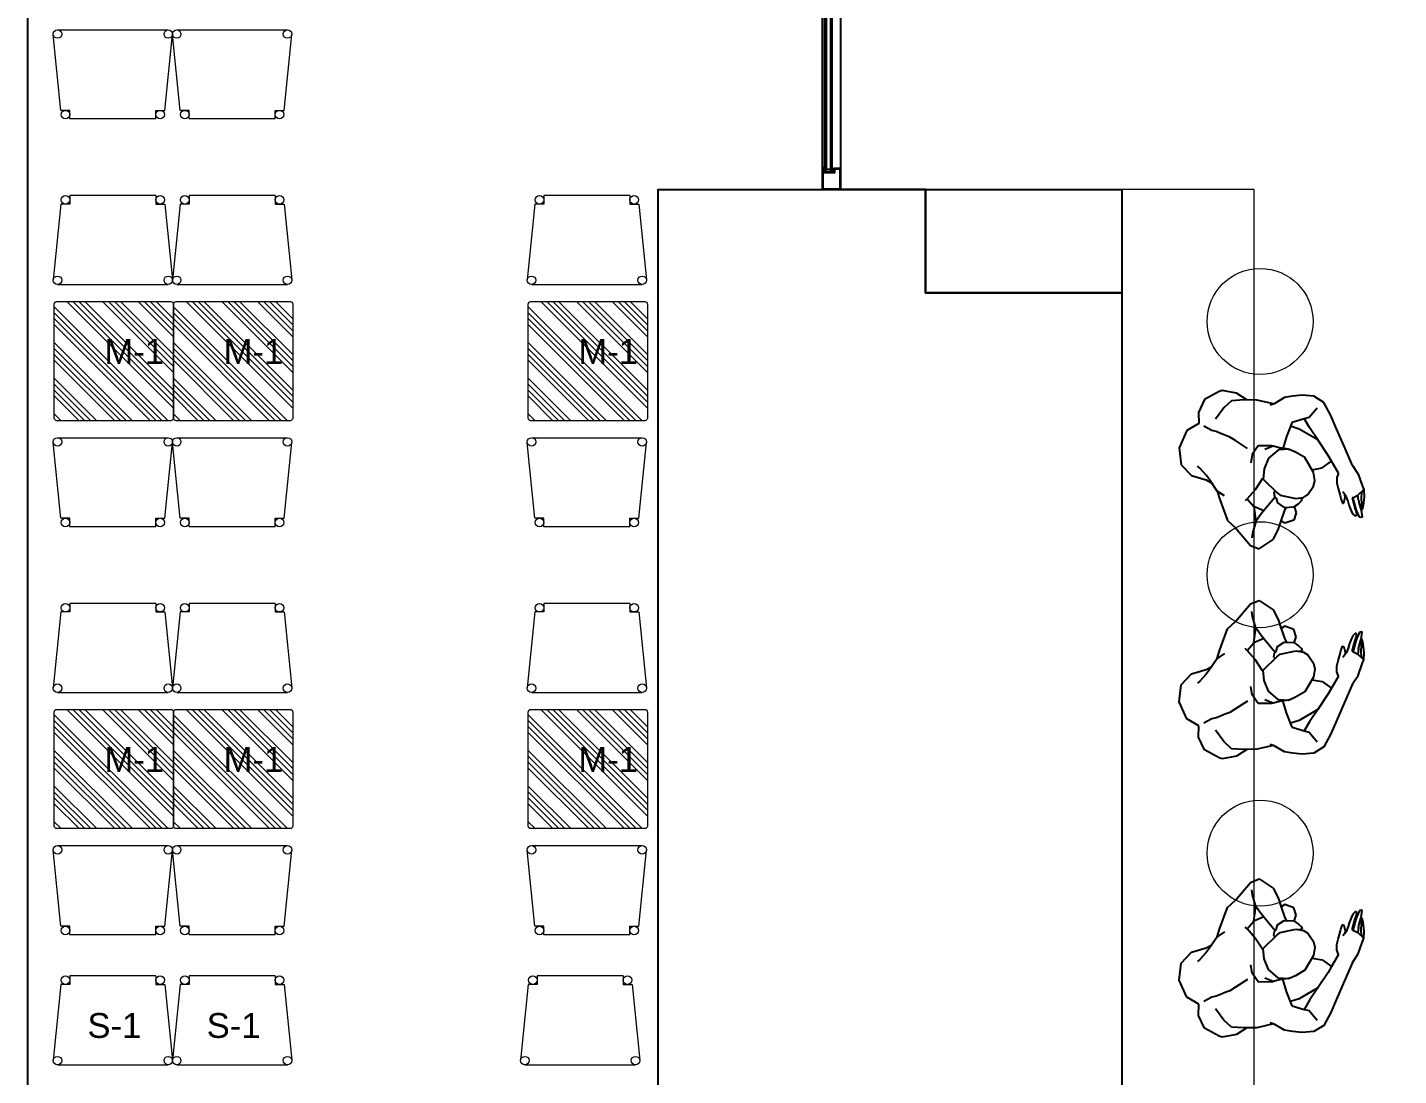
# Model space of a CAD drawing. Header units: centimetres. Extents: x 129282 to 136766, y 26190 to 28185.
# Drawn here: x 135539 to 136056, y 26763 to 27158 of the extents above; entities that cross this region are included whole.
import ezdxf

# ---------------------------------------------------------------- set-up
doc = ezdxf.new("R2010")
doc.units = ezdxf.units.CM
doc.header["$LTSCALE"] = 10
doc.header["$MEASUREMENT"] = 0
for name, color, linetype in [('141125_RT1$0$xref_4_vitrin_kaplama$0$2DCAM', 4, 'Continuous'), ('141125_RT1$0$xref_4_vitrin_kaplama$0$2DKONST2', 253, 'Continuous'), ('LP-DIMENSION_INT_100', 51, 'Continuous'), ('SD-YAZI', 233, 'Continuous'), ('wall', 255, 'Continuous')]:
    doc.layers.add(name, color=color, linetype=linetype)
for name, color, linetype, lineweight in [('ARK_AHŞAP', 45, 'Continuous', 15), ('ARK_METAL', 252, 'Continuous', 15), ('tefriş', 45, 'Continuous', 18)]:
    doc.layers.add(name, color=color, linetype=linetype, lineweight=lineweight)
doc.styles.get("Standard").update_dxf_attribs({"font": 'arial.ttf'})

# ---------------------------------------------------------------- blocks, each defined once
blk = doc.blocks.new('kj')
at = {"layer": '141125_RT1$0$xref_4_vitrin_kaplama$0$2DCAM'}
for p, q in [((130239.37, 27305.9), (130239.37, 27105.5)), ((130246.37, 27105.2), (130246.37, 27306.2))]:
    blk.add_line(p, q, dxfattribs=at)
for points in [[(130240.27, 27103.8), (130240.27, 27307.6), (130240.87, 27307.6), (130240.87, 27103.8)], [(130242.47, 27307.6), (130242.47, 27103.8)], [(130243.07, 27103.8), (130243.07, 27307.6)], [(130242.47, 27103.8), (130242.47, 27104.8), (130240.87, 27104.8), (130240.87, 27103.8)]]:
    blk.add_lwpolyline(points, dxfattribs=at)
at = {"layer": '141125_RT1$0$xref_4_vitrin_kaplama$0$2DKONST2'}
for points in [[(130239.37, 27098.2), (130239.37, 27097.2), (130245.87, 27097.2), (130245.87, 27097.2), (130246.37, 27097.2), (130246.37, 27105.2), (130243.67, 27105.2), (130243.67, 27103.8), (130239.87, 27103.8), (130239.87, 27105.5), (130239.37, 27105.5), (130239.37, 27098.2)], [(130239.62, 27098.45), (130239.62, 27097.45), (130246.12, 27097.45), (130246.12, 27104.95), (130243.92, 27104.95), (130243.92, 27103.55), (130239.62, 27103.55), (130239.62, 27098.45)]]:
    blk.add_lwpolyline(points, close=True, dxfattribs=at)
at = {"layer": 'LP-DIMENSION_INT_100', "color": 2}
blk.add_line((130278.37, 27097.2), (130239.37, 27097.2), dxfattribs=at)
blk.add_lwpolyline([(130239.37, 28185.2), (129939.37, 28185.2), (129939.37, 26190.2), (130177.37, 26190.2)], dxfattribs=at)
blk.add_lwpolyline([(130177.37, 26678.2), (130177.37, 27097.2), (130278.37, 27097.2), (130278.37, 27058.2), (130352.37, 27058.2), (130352.37, 26728.2), (130196.37, 26728.2), (130196.37, 26678.2)], close=True, dxfattribs=at)
blk = doc.blocks.new('dada')
for p, q in [((219967.82, -31810.1), (219965.63, -31815.29)), ((219973.43, -31806.86), (219967.82, -31810.1)), ((219980.49, -31806.97), (219973.43, -31806.86)), ((219984.71, -31810.01), (219980.49, -31806.97)), ((219988.56, -31808.22), (219984.71, -31810.01)), ((219993.91, -31808.37), (219988.56, -31808.22)), ((219998.88, -31812.26), (219993.91, -31808.37)), ((219965.63, -31815.29), (219966.32, -31821.02)), ((219984.28, -31815.56), (219984.55, -31812.14)), ((219984.57, -31817.26), (219984.28, -31815.56)), ((219993.96, -31816.3), (219988.77, -31815.1)), ((219999.67, -31813.16), (219998.88, -31812.26)), ((220000.91, -31818.54), (219999.67, -31813.16)), ((219966.32, -31821.02), (219966.1, -31823.52)), ((219966.74, -31822.57), (219967.93, -31820.3)), ((219967.93, -31820.3), (219969.4, -31817.13)), ((219969.4, -31817.13), (219969.8, -31816.05)), ((219984.6, -31818.7), (219984.57, -31817.26)), ((219984.6, -31820.52), (219984.6, -31818.7)), ((219984.72, -31822.78), (219984.6, -31820.52)), ((219997.59, -31817.95), (219993.96, -31816.3)), ((219999.73, -31822.23), (219997.59, -31817.95)), ((220000.18, -31823.15), (220000.91, -31818.54)), ((219964.1, -31826.49), (219966.74, -31822.57)), ((219983.43, -31830.57), (219984.36, -31825.28)), ((219984.36, -31825.28), (219984.72, -31822.78)), ((220001.59, -31826.62), (219999.73, -31822.23)), ((219961.55, -31828.75), (219955.53, -31834.58)), ((219964.1, -31826.49), (219961.55, -31828.75)), ((219963.56, -31829.8), (219964.1, -31826.49)), ((220002.81, -31832.98), (220001.59, -31826.62)), ((219955.53, -31834.58), (219954.16, -31838.39)), ((219981.99, -31833.12), (219978.94, -31834.02)), ((219985.92, -31833.89), (219981.99, -31833.12)), ((219988.02, -31838.63), (219985.92, -31833.89)), ((220002.93, -31833.11), (220001.86, -31831.93)), ((220006.66, -31835.82), (220002.93, -31833.11)), ((220008.27, -31838.35), (220006.66, -31835.82)), ((219954.16, -31838.39), (219950.29, -31846.24)), ((219964.26, -31841.56), (219959.4, -31844.48)), ((219964.25, -31845.64), (219964.26, -31841.56)), ((219965.95, -31838.14), (219964.26, -31841.56)), ((219965.95, -31838.14), (219964.98, -31837.71)), ((219970.28, -31839.47), (219965.95, -31838.14)), ((219975.28, -31840.42), (219970.28, -31839.47)), ((219975.15, -31840.74), (219972.56, -31847.46)), ((219978.82, -31839.44), (219975.15, -31840.74)), ((219983.21, -31839.4), (219978.82, -31839.44)), ((219987.64, -31841.51), (219983.21, -31839.4)), ((219988.07, -31839.19), (219985.66, -31836.85)), ((219989.39, -31844.89), (219987.64, -31841.51)), ((219988.07, -31839.19), (219988.02, -31838.63)), ((219988.47, -31841.63), (219988.07, -31839.19)), ((219989.1, -31844.08), (219988.47, -31841.63)), ((220010.11, -31841.56), (220008.27, -31838.35)), ((220011.49, -31845.77), (220010.11, -31841.56)), ((219950.29, -31846.24), (219950.45, -31849.81)), ((219954.91, -31845.07), (219953.11, -31845.59)), ((219959.4, -31844.48), (219954.91, -31845.07)), ((219962.84, -31845.25), (219959.4, -31844.48)), ((219970.62, -31847.5), (219962.84, -31845.25)), ((219972.17, -31846.32), (219970.97, -31847.21)), ((219972.17, -31846.32), (219972.92, -31846.53)), ((219993.46, -31842.32), (219988.64, -31842.96)), ((219989.4, -31845.86), (219989.1, -31844.08)), ((219989.4, -31847.79), (219989.39, -31844.89)), ((219999.27, -31842.1), (219993.46, -31842.32)), ((219997.01, -31853.72), (219997.93, -31845.57)), ((219997.93, -31845.57), (219997.61, -31842.23)), ((219999.27, -31842.1), (220002.34, -31845.71)), ((219999.97, -31848.98), (220002.34, -31845.71)), ((220002.34, -31845.71), (220003.54, -31847.27)), ((220010.84, -31850.1), (220011.49, -31845.77)), ((219950.45, -31849.81), (219955.8, -31853.26)), ((219969.08, -31849.16), (219968.58, -31852.23)), ((219968.58, -31852.23), (219970.19, -31855.43)), ((219968.58, -31852.23), (219968.58, -31852.23)), ((219970.59, -31848.03), (219969.08, -31849.16)), ((219970.97, -31847.21), (219970.59, -31848.03)), ((219972.56, -31847.46), (219972.17, -31849.01)), ((219972.17, -31849.01), (219973.41, -31854.95)), ((219985.09, -31857.09), (219988.91, -31851.81)), ((219988.91, -31851.81), (219989.4, -31847.79)), ((219997.01, -31853.72), (219999.97, -31848.98)), ((220003.54, -31847.27), (220008.04, -31848.65)), ((220007.38, -31854.47), (220010.84, -31850.1)), ((220010.84, -31850.1), (220010.84, -31850.1)), ((219955.8, -31853.26), (219959.9, -31853.53)), ((219959.9, -31853.53), (219963.48, -31853.17)), ((219963.15, -31854.85), (219963.36, -31853.18)), ((219965.64, -31857.49), (219963.15, -31854.85)), ((219963.48, -31853.17), (219967.29, -31852.84)), ((219968.51, -31857.12), (219965.64, -31857.49)), ((219967.29, -31852.84), (219968.82, -31852.87)), ((219970.32, -31855.52), (219968.51, -31857.12)), ((219970.19, -31855.43), (219971.96, -31856.56)), ((219971.96, -31856.56), (219973.39, -31857.25)), ((219973.39, -31857.25), (219974.3, -31857.1)), ((219973.41, -31854.95), (219974.93, -31857.36)), ((219974.3, -31857.1), (219974, -31855.88)), ((219974.93, -31857.36), (219976.56, -31858.48)), ((219982.44, -31858.76), (219985.09, -31857.09)), ((219985.8, -31856.21), (219987.9, -31859.37)), ((219993.17, -31859.66), (219997.01, -31853.72)), ((220003.67, -31858.47), (220007.38, -31854.47)), ((219976.56, -31858.48), (219980.28, -31859.2)), ((219980.28, -31859.2), (219982.44, -31858.76)), ((219987.9, -31859.37), (219991.64, -31861.58)), ((219988.57, -31865.91), (219991.64, -31861.58)), ((219991.64, -31861.58), (219993.17, -31859.66)), ((219998.72, -31863.72), (220003.67, -31858.47)), ((219984.86, -31866.77), (219983.16, -31868.07)), ((219986.8, -31865.87), (219984.86, -31866.77)), ((219988.57, -31865.91), (219986.8, -31865.87)), ((219993.34, -31869.51), (219998.72, -31863.72)), ((219980.08, -31870.45), (219978.82, -31871.79)), ((219978.82, -31871.79), (219978.86, -31872.05)), ((219978.86, -31872.05), (219979.15, -31872.17)), ((219979.15, -31872.17), (219981.22, -31871.84)), ((219981.05, -31869.82), (219980.08, -31870.45)), ((219980.27, -31873.42), (219981.5, -31872.16)), ((219983.16, -31868.07), (219981.05, -31869.82)), ((219981.22, -31871.84), (219982.18, -31871.28)), ((219981.5, -31872.16), (219982.18, -31871.28)), ((219982.18, -31871.28), (219982.73, -31870.18)), ((219991.22, -31872.75), (219987.88, -31875.86)), ((219993.34, -31869.51), (219991.22, -31872.75)), ((219976.27, -31878.1), (219976.66, -31876.87)), ((219976.41, -31878.38), (219976.27, -31878.1)), ((219976.48, -31879.78), (219978.12, -31877.92)), ((219976.66, -31876.87), (219977.52, -31876.06)), ((219977.86, -31877.77), (219976.79, -31878.46)), ((219977.52, -31876.06), (219978.45, -31875.03)), ((219978.67, -31877.01), (219977.86, -31877.77)), ((219978.12, -31877.92), (219979.05, -31877.16)), ((219978.45, -31875.03), (219979.15, -31874.38)), ((219980.13, -31875.83), (219978.67, -31877.01)), ((219979.05, -31877.16), (219980.26, -31876.22)), ((219979.15, -31874.38), (219980.27, -31873.42)), ((219981.04, -31877.69), (219979.16, -31879.29)), ((219982.07, -31874.36), (219980.13, -31875.83)), ((219980.26, -31876.22), (219981.28, -31875.32)), ((219982.21, -31876.84), (219981.04, -31877.69)), ((219983.47, -31877.43), (219981.25, -31878.56)), ((219981.28, -31875.32), (219982.23, -31874.56)), ((219982.23, -31874.56), (219982.07, -31874.36)), ((219982.21, -31876.84), (219983.86, -31875.88)), ((219982.23, -31874.56), (219983.86, -31875.88)), ((219985.17, -31876.82), (219983.47, -31877.43)), ((219983.86, -31875.88), (219986.68, -31877.05)), ((219986.68, -31877.05), (219984.29, -31878.28)), ((219985.98, -31876.82), (219985.17, -31876.82)), ((219987.88, -31875.86), (219986.68, -31877.05)), ((219976.79, -31878.46), (219976.41, -31878.38)), ((219976.62, -31880.37), (219976.48, -31879.78)), ((219976.88, -31880.62), (219976.62, -31880.37)), ((219979.16, -31879.29), (219976.88, -31880.62)), ((219981.25, -31878.56), (219979.16, -31879.29)), ((219979.44, -31879.52), (219979.16, -31879.29)), ((219981.03, -31879.23), (219979.44, -31879.52)), ((219984.29, -31878.28), (219981.03, -31879.23))]:
    blk.add_line(p, q)

msp = doc.modelspace()

# ---------------------------------------------------------------- hatches: boundary and pattern name
at = {"layer": 'ARK_METAL'}
h = msp.add_hatch(dxfattribs=at)
h.set_pattern_fill('ANSI34', color=256, scale=0.5, angle=450)
h.set_pattern_definition([(135, (103137.66, -190903.219), (-6.7351921, -6.7351921), []), (135, (103137.66, -190900.974), (-6.7351921, -6.7351921), []), (135, (103137.66, -190898.729), (-6.7351921, -6.7351921), []), (135, (103137.66, -190896.484), (-6.7351921, -6.7351921), [])])
h.paths.add_polyline_path([(135593.76, 27010.97), (135593.76, 27053.97, 0.414214), (135592.76, 27054.97), (135549.76, 27054.97, 0.414214), (135548.76, 27053.97), (135548.76, 27010.97, 0.414214), (135549.76, 27009.97), (135592.76, 27009.97, 0.414214)])
h = msp.add_hatch(dxfattribs=at)
h.set_pattern_fill('ANSI34', color=256, scale=0.5, angle=450)
h.set_pattern_definition([(135, (103182.66, -190903.219), (-6.7351921, -6.7351921), []), (135, (103182.66, -190900.974), (-6.7351921, -6.7351921), []), (135, (103182.66, -190898.729), (-6.7351921, -6.7351921), []), (135, (103182.66, -190896.484), (-6.7351921, -6.7351921), [])])
h.paths.add_polyline_path([(135638.76, 27010.97), (135638.76, 27053.97, 0.414214), (135637.76, 27054.97), (135594.76, 27054.97, 0.414214), (135593.76, 27053.97), (135593.76, 27010.97, 0.414214), (135594.76, 27009.97), (135637.76, 27009.97, 0.414214)])
h = msp.add_hatch(dxfattribs=at)
h.set_pattern_fill('ANSI34', color=256, scale=0.5, angle=450)
h.set_pattern_definition([(135, (103316.534, -190903.219), (-6.7351921, -6.7351921), []), (135, (103316.534, -190900.974), (-6.7351921, -6.7351921), []), (135, (103316.534, -190898.729), (-6.7351921, -6.7351921), []), (135, (103316.534, -190896.484), (-6.7351921, -6.7351921), [])])
h.paths.add_polyline_path([(135772.63, 27010.97), (135772.63, 27053.97, 0.414214), (135771.63, 27054.97), (135728.63, 27054.97, 0.414214), (135727.63, 27053.97), (135727.63, 27010.97, 0.414214), (135728.63, 27009.97), (135771.63, 27009.97, 0.414214)])
h = msp.add_hatch(dxfattribs=at)
h.set_pattern_fill('ANSI34', color=256, scale=0.5, angle=450)
h.set_pattern_definition([(135, (103137.66, -191057.198), (-6.7351921, -6.7351921), []), (135, (103137.66, -191054.953), (-6.7351921, -6.7351921), []), (135, (103137.66, -191052.708), (-6.7351921, -6.7351921), []), (135, (103137.66, -191050.463), (-6.7351921, -6.7351921), [])])
h.paths.add_polyline_path([(135593.76, 26856.99), (135593.76, 26899.99, 0.414214), (135592.76, 26900.99), (135549.76, 26900.99, 0.414214), (135548.76, 26899.99), (135548.76, 26856.99, 0.414214), (135549.76, 26855.99), (135592.76, 26855.99, 0.414214)])
h = msp.add_hatch(dxfattribs=at)
h.set_pattern_fill('ANSI34', color=256, scale=0.5, angle=450)
h.set_pattern_definition([(135, (103182.66, -191057.198), (-6.7351921, -6.7351921), []), (135, (103182.66, -191054.953), (-6.7351921, -6.7351921), []), (135, (103182.66, -191052.708), (-6.7351921, -6.7351921), []), (135, (103182.66, -191050.463), (-6.7351921, -6.7351921), [])])
h.paths.add_polyline_path([(135638.76, 26856.99), (135638.76, 26899.99, 0.414214), (135637.76, 26900.99), (135594.76, 26900.99, 0.414214), (135593.76, 26899.99), (135593.76, 26856.99, 0.414214), (135594.76, 26855.99), (135637.76, 26855.99, 0.414214)])
h = msp.add_hatch(dxfattribs=at)
h.set_pattern_fill('ANSI34', color=256, scale=0.5, angle=450)
h.set_pattern_definition([(135, (103316.534, -191057.198), (-6.7351921, -6.7351921), []), (135, (103316.534, -191054.953), (-6.7351921, -6.7351921), []), (135, (103316.534, -191052.708), (-6.7351921, -6.7351921), []), (135, (103316.534, -191050.463), (-6.7351921, -6.7351921), [])])
h.paths.add_polyline_path([(135772.63, 26856.99), (135772.63, 26899.99, 0.414214), (135771.63, 26900.99), (135728.63, 26900.99, 0.414214), (135727.63, 26899.99), (135727.63, 26856.99, 0.414214), (135728.63, 26855.99), (135771.63, 26855.99, 0.414214)])

# ---------------------------------------------------------------- linework, layer by layer
at = {"layer": 'ARK_AHŞAP'}
for centre in [(135549.98, 27155.93), (135591.78, 27155.93), (135594.98, 27155.93), (135636.78, 27155.93), (135553.02, 27125.53), (135588.74, 27125.53), (135598.02, 27125.53), (135633.74, 27125.53), (135553.02, 27093.38), (135588.74, 27093.38), (135598.02, 27093.38), (135633.74, 27093.38), (135731.89, 27093.38), (135767.61, 27093.38), (135549.98, 27062.98), (135591.78, 27062.98), (135594.98, 27062.98), (135636.78, 27062.98), (135728.85, 27062.98), (135770.65, 27062.98), (135549.98, 27001.95), (135591.78, 27001.95), (135594.98, 27001.95), (135636.78, 27001.95), (135728.85, 27001.95), (135770.65, 27001.95), (135553.02, 26971.55), (135588.74, 26971.55), (135598.02, 26971.55), (135633.74, 26971.55), (135731.89, 26971.55), (135767.61, 26971.55), (135553.02, 26939.4), (135588.74, 26939.4), (135598.02, 26939.4), (135633.74, 26939.4), (135731.89, 26939.4), (135767.61, 26939.4), (135549.98, 26909), (135591.78, 26909), (135594.98, 26909), (135636.78, 26909), (135728.85, 26909), (135770.65, 26909), (135549.98, 26847.97), (135591.78, 26847.97), (135594.98, 26847.97), (135636.78, 26847.97), (135728.85, 26847.97), (135770.65, 26847.97), (135553.02, 26817.57), (135588.74, 26817.57), (135598.02, 26817.57), (135633.74, 26817.57), (135731.89, 26817.57), (135767.61, 26817.57), (135553.02, 26798.82), (135553.02, 26798.82), (135588.74, 26798.82), (135588.74, 26798.82), (135598.02, 26798.82), (135598.02, 26798.82), (135633.74, 26798.82), (135633.74, 26798.82), (135729.39, 26798.82), (135765.11, 26798.82), (135549.98, 26768.42), (135549.98, 26768.42), (135591.78, 26768.42), (135591.78, 26768.42), (135594.98, 26768.42), (135594.98, 26768.42), (135636.78, 26768.42), (135636.78, 26768.42), (135726.35, 26768.42), (135768.15, 26768.42)]:
    msp.add_circle(centre, 1.6, dxfattribs=at)
at = {"layer": 'ARK_METAL'}
for p, q in [((135551.26, 27127.13), (135548.39, 27155.77)), ((135549.98, 27157.53), (135591.78, 27157.53)), ((135590.5, 27127.13), (135593.37, 27155.77)), ((135596.26, 27127.13), (135593.39, 27155.77)), ((135594.98, 27157.53), (135636.78, 27157.53)), ((135635.5, 27127.13), (135638.37, 27155.77)), ((135554.62, 27127.13), (135551.26, 27127.13)), ((135554.62, 27123.93), (135554.62, 27127.13)), ((135568.38, 27123.93), (135554.62, 27123.93)), ((135587.14, 27123.93), (135554.62, 27123.93)), ((135587.14, 27127.13), (135590.5, 27127.13)), ((135587.14, 27123.93), (135587.14, 27127.13)), ((135599.62, 27127.13), (135596.26, 27127.13)), ((135599.62, 27123.93), (135599.62, 27127.13)), ((135613.38, 27123.93), (135599.62, 27123.93)), ((135632.14, 27123.93), (135599.62, 27123.93)), ((135632.14, 27127.13), (135635.5, 27127.13)), ((135632.14, 27123.93), (135632.14, 27127.13)), ((135551.26, 27091.78), (135548.39, 27063.14)), ((135554.62, 27091.78), (135551.26, 27091.78)), ((135568.38, 27094.98), (135554.62, 27094.98)), ((135587.14, 27094.98), (135554.62, 27094.98)), ((135554.62, 27094.98), (135554.62, 27091.78)), ((135587.14, 27094.98), (135587.14, 27091.78)), ((135587.14, 27091.78), (135590.5, 27091.78)), ((135590.5, 27091.78), (135593.37, 27063.14)), ((135596.26, 27091.78), (135593.39, 27063.14)), ((135599.62, 27091.78), (135596.26, 27091.78)), ((135613.38, 27094.98), (135599.62, 27094.98)), ((135632.14, 27094.98), (135599.62, 27094.98)), ((135599.62, 27094.98), (135599.62, 27091.78)), ((135632.14, 27094.98), (135632.14, 27091.78)), ((135632.14, 27091.78), (135635.5, 27091.78)), ((135635.5, 27091.78), (135638.37, 27063.14)), ((135730.13, 27091.78), (135727.26, 27063.14)), ((135733.49, 27091.78), (135730.13, 27091.78)), ((135747.25, 27094.98), (135733.49, 27094.98)), ((135766.01, 27094.98), (135733.49, 27094.98)), ((135733.49, 27094.98), (135733.49, 27091.78)), ((135766.01, 27094.98), (135766.01, 27091.78)), ((135766.01, 27091.78), (135769.37, 27091.78)), ((135769.37, 27091.78), (135772.24, 27063.14)), ((135549.98, 27061.38), (135591.78, 27061.38)), ((135594.98, 27061.38), (135636.78, 27061.38)), ((135728.85, 27061.38), (135770.65, 27061.38)), ((135549.98, 27003.55), (135591.78, 27003.55)), ((135594.98, 27003.55), (135636.78, 27003.55)), ((135728.85, 27003.55), (135770.65, 27003.55)), ((135551.26, 26973.15), (135548.39, 27001.79)), ((135590.5, 26973.15), (135593.37, 27001.79)), ((135596.26, 26973.15), (135593.39, 27001.79)), ((135635.5, 26973.15), (135638.37, 27001.79)), ((135730.13, 26973.15), (135727.26, 27001.79)), ((135769.37, 26973.15), (135772.24, 27001.79)), ((135554.62, 26973.15), (135551.26, 26973.15)), ((135554.62, 26969.95), (135554.62, 26973.15)), ((135587.14, 26973.15), (135590.5, 26973.15)), ((135587.14, 26969.95), (135587.14, 26973.15)), ((135599.62, 26973.15), (135596.26, 26973.15)), ((135599.62, 26969.95), (135599.62, 26973.15)), ((135632.14, 26973.15), (135635.5, 26973.15)), ((135632.14, 26969.95), (135632.14, 26973.15)), ((135733.49, 26973.15), (135730.13, 26973.15)), ((135733.49, 26969.95), (135733.49, 26973.15)), ((135766.01, 26973.15), (135769.37, 26973.15)), ((135766.01, 26969.95), (135766.01, 26973.15)), ((135568.38, 26969.95), (135554.62, 26969.95)), ((135587.14, 26969.95), (135554.62, 26969.95)), ((135613.38, 26969.95), (135599.62, 26969.95)), ((135632.14, 26969.95), (135599.62, 26969.95)), ((135747.25, 26969.95), (135733.49, 26969.95)), ((135766.01, 26969.95), (135733.49, 26969.95)), ((135551.26, 26937.8), (135548.39, 26909.16)), ((135554.62, 26937.8), (135551.26, 26937.8)), ((135568.38, 26941), (135554.62, 26941)), ((135587.14, 26941), (135554.62, 26941)), ((135554.62, 26941), (135554.62, 26937.8)), ((135587.14, 26941), (135587.14, 26937.8)), ((135587.14, 26937.8), (135590.5, 26937.8)), ((135590.5, 26937.8), (135593.37, 26909.16)), ((135596.26, 26937.8), (135593.39, 26909.16)), ((135599.62, 26937.8), (135596.26, 26937.8)), ((135613.38, 26941), (135599.62, 26941)), ((135632.14, 26941), (135599.62, 26941)), ((135599.62, 26941), (135599.62, 26937.8)), ((135632.14, 26941), (135632.14, 26937.8)), ((135632.14, 26937.8), (135635.5, 26937.8)), ((135635.5, 26937.8), (135638.37, 26909.16)), ((135730.13, 26937.8), (135727.26, 26909.16)), ((135733.49, 26937.8), (135730.13, 26937.8)), ((135747.25, 26941), (135733.49, 26941)), ((135766.01, 26941), (135733.49, 26941)), ((135733.49, 26941), (135733.49, 26937.8)), ((135766.01, 26941), (135766.01, 26937.8)), ((135766.01, 26937.8), (135769.37, 26937.8)), ((135769.37, 26937.8), (135772.24, 26909.16)), ((135549.98, 26907.4), (135591.78, 26907.4)), ((135594.98, 26907.4), (135636.78, 26907.4)), ((135728.85, 26907.4), (135770.65, 26907.4)), ((135549.98, 26849.57), (135591.78, 26849.57)), ((135594.98, 26849.57), (135636.78, 26849.57)), ((135728.85, 26849.57), (135770.65, 26849.57)), ((135551.26, 26819.17), (135548.39, 26847.81)), ((135590.5, 26819.17), (135593.37, 26847.81)), ((135596.26, 26819.17), (135593.39, 26847.81)), ((135635.5, 26819.17), (135638.37, 26847.81)), ((135730.13, 26819.17), (135727.26, 26847.81)), ((135769.37, 26819.17), (135772.24, 26847.81)), ((135554.62, 26819.17), (135551.26, 26819.17)), ((135554.62, 26815.97), (135554.62, 26819.17)), ((135587.14, 26819.17), (135590.5, 26819.17)), ((135587.14, 26815.97), (135587.14, 26819.17)), ((135599.62, 26819.17), (135596.26, 26819.17)), ((135599.62, 26815.97), (135599.62, 26819.17)), ((135632.14, 26819.17), (135635.5, 26819.17)), ((135632.14, 26815.97), (135632.14, 26819.17)), ((135733.49, 26819.17), (135730.13, 26819.17)), ((135733.49, 26815.97), (135733.49, 26819.17)), ((135766.01, 26819.17), (135769.37, 26819.17)), ((135766.01, 26815.97), (135766.01, 26819.17)), ((135568.38, 26815.97), (135554.62, 26815.97)), ((135587.14, 26815.97), (135554.62, 26815.97)), ((135613.38, 26815.97), (135599.62, 26815.97)), ((135632.14, 26815.97), (135599.62, 26815.97)), ((135747.25, 26815.97), (135733.49, 26815.97)), ((135766.01, 26815.97), (135733.49, 26815.97)), ((135551.26, 26797.22), (135548.39, 26768.58)), ((135551.26, 26797.22), (135548.39, 26768.58)), ((135554.62, 26797.22), (135551.26, 26797.22)), ((135554.62, 26797.22), (135551.26, 26797.22)), ((135568.38, 26800.42), (135554.62, 26800.42)), ((135587.14, 26800.42), (135554.62, 26800.42)), ((135554.62, 26800.42), (135554.62, 26797.22)), ((135568.38, 26800.42), (135554.62, 26800.42)), ((135587.14, 26800.42), (135554.62, 26800.42)), ((135554.62, 26800.42), (135554.62, 26797.22)), ((135587.14, 26800.42), (135587.14, 26797.22)), ((135587.14, 26800.42), (135587.14, 26797.22)), ((135587.14, 26797.22), (135590.5, 26797.22)), ((135587.14, 26797.22), (135590.5, 26797.22)), ((135590.5, 26797.22), (135593.37, 26768.58)), ((135590.5, 26797.22), (135593.37, 26768.58)), ((135596.26, 26797.22), (135593.39, 26768.58)), ((135596.26, 26797.22), (135593.39, 26768.58)), ((135599.62, 26797.22), (135596.26, 26797.22)), ((135599.62, 26797.22), (135596.26, 26797.22)), ((135613.38, 26800.42), (135599.62, 26800.42)), ((135632.14, 26800.42), (135599.62, 26800.42)), ((135599.62, 26800.42), (135599.62, 26797.22)), ((135613.38, 26800.42), (135599.62, 26800.42)), ((135632.14, 26800.42), (135599.62, 26800.42)), ((135599.62, 26800.42), (135599.62, 26797.22)), ((135632.14, 26800.42), (135632.14, 26797.22)), ((135632.14, 26800.42), (135632.14, 26797.22)), ((135632.14, 26797.22), (135635.5, 26797.22)), ((135632.14, 26797.22), (135635.5, 26797.22)), ((135635.5, 26797.22), (135638.37, 26768.58)), ((135635.5, 26797.22), (135638.37, 26768.58)), ((135727.63, 26797.22), (135724.76, 26768.58)), ((135730.99, 26797.22), (135727.63, 26797.22)), ((135744.75, 26800.42), (135730.99, 26800.42)), ((135763.51, 26800.42), (135730.99, 26800.42)), ((135730.99, 26800.42), (135730.99, 26797.22)), ((135763.51, 26800.42), (135763.51, 26797.22)), ((135763.51, 26797.22), (135766.87, 26797.22)), ((135766.87, 26797.22), (135769.74, 26768.58)), ((135549.98, 26766.82), (135591.78, 26766.82)), ((135549.98, 26766.82), (135591.78, 26766.82)), ((135594.98, 26766.82), (135636.78, 26766.82)), ((135594.98, 26766.82), (135636.78, 26766.82)), ((135726.35, 26766.82), (135768.15, 26766.82))]:
    msp.add_line(p, q, dxfattribs=at)
for points in [[(135592.76, 27009.97), (135549.76, 27009.97, -0.414214), (135548.76, 27010.97), (135548.76, 27053.97, -0.414214), (135549.76, 27054.97), (135592.76, 27054.97, -0.414214), (135593.76, 27053.97), (135593.76, 27010.97, -0.414214)], [(135637.76, 27009.97), (135594.76, 27009.97, -0.414214), (135593.76, 27010.97), (135593.76, 27053.97, -0.414214), (135594.76, 27054.97), (135637.76, 27054.97, -0.414214), (135638.76, 27053.97), (135638.76, 27010.97, -0.414214)], [(135771.63, 27009.97), (135728.63, 27009.97, -0.414214), (135727.63, 27010.97), (135727.63, 27053.97, -0.414214), (135728.63, 27054.97), (135771.63, 27054.97, -0.414214), (135772.63, 27053.97), (135772.63, 27010.97, -0.414214)], [(135592.76, 26855.99), (135549.76, 26855.99, -0.414214), (135548.76, 26856.99), (135548.76, 26899.99, -0.414214), (135549.76, 26900.99), (135592.76, 26900.99, -0.414214), (135593.76, 26899.99), (135593.76, 26856.99, -0.414214)], [(135637.76, 26855.99), (135594.76, 26855.99, -0.414214), (135593.76, 26856.99), (135593.76, 26899.99, -0.414214), (135594.76, 26900.99), (135637.76, 26900.99, -0.414214), (135638.76, 26899.99), (135638.76, 26856.99, -0.414214)], [(135771.63, 26855.99), (135728.63, 26855.99, -0.414214), (135727.63, 26856.99), (135727.63, 26899.99, -0.414214), (135728.63, 26900.99), (135771.63, 26900.99, -0.414214), (135772.63, 26899.99), (135772.63, 26856.99, -0.414214)]]:
    msp.add_lwpolyline(points, format="xyb", close=True, dxfattribs=at)
at = {"layer": 'LP-DIMENSION_INT_100', "color": 2}
msp.add_lwpolyline([(135951.62, 27058.2), (135877.62, 27058.2), (135877.62, 27097.2), (135951.62, 27097.2)], close=True, dxfattribs=at)
at = {"layer": 'tefriş'}
msp.add_lwpolyline([(135951.62, 26678.2), (136001.62, 26678.2), (136001.62, 26961.7), (136001.62, 27097.2), (135951.62, 27097.2), (135951.62, 26678.2)], dxfattribs=at)
for centre in [(136003.85, 27047.45), (136003.85, 26951.85), (136003.85, 26846.76)]:
    msp.add_circle(centre, 20, dxfattribs=at)

# ---------------------------------------------------------------- block references
at = {"layer": 'LP-DIMENSION_INT_100', "color": 2}
msp.add_blockref('kj', (5599.25, 0), dxfattribs=at)
at = {"layer": 'wall', "rotation": 66.51104045610376}
msp.add_blockref('dada', (19126.74, -162068.61), dxfattribs=at)
at = {"layer": 'wall', "xscale": -1, "rotation": 113.4889595438963}
for p in [(19126.74, 215972.31), (19126.74, 215867.22)]:
    msp.add_blockref('dada', p, dxfattribs=at)

# ---------------------------------------------------------------- texts
at = {"layer": 'SD-YAZI', "color": 2, "char_height": 9.36, "attachment_point": 7}
for s, insert in [('M-1', (135567.68, 27031.4)), ('M-1', (135612.68, 27031.4)), ('M-1', (135746.56, 27031.4)), ('M-1', (135567.68, 26877.42)), ('M-1', (135612.68, 26877.42)), ('M-1', (135746.56, 26877.42)), ('S-1', (135561.27, 26776.88)), ('S-1', (135606.27, 26776.88))]:
    msp.add_mtext_dynamic_manual_height_columns(s, width=1669.2448, gutter_width=60, heights=[0], dxfattribs=dict(at, insert=insert))

doc.saveas('drawing.dxf')
